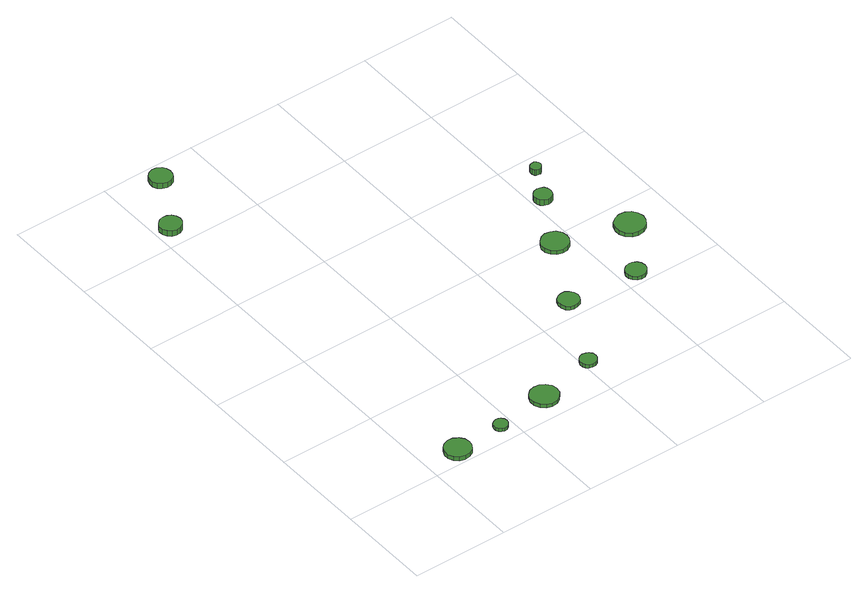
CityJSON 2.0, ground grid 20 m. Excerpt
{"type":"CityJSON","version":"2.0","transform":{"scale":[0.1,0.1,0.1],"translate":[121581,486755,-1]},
"CityObjects":{
"tree1":{"type":"SolitaryVegetationObject","attributes":{"function":"something"},"geometry":[{"type":"MultiSurface","lod":"1","boundaries":[[[0,1,2,3,4,5,6,7,8,9,10,11,12,13,14]],[[15,16,17,18,19,20,21,22,23,24,25,26,27,28,29]],[[0,29,28,1]],[[1,28,27,2]],[[2,27,26,3]],[[3,26,25,4]],[[4,25,24,5]],[[5,24,23,6]],[[6,23,22,7]],[[7,22,21,8]],[[8,21,20,9]],[[9,20,19,10]],[[10,19,18,11]],[[11,18,17,12]],[[12,17,16,13]],[[13,16,15,14]],[[14,15,29,0]]]}]},
"tree2":{"type":"SolitaryVegetationObject","attributes":{"function":"something"},"geometry":[{"type":"MultiSurface","lod":"1","boundaries":[[[30,31,32,33,34,35,36,37,38,39,40,41,42,43,44]],[[45,46,47,48,49,50,51,52,53,54,55,56,57,58,59]],[[30,59,58,31]],[[31,58,57,32]],[[32,57,56,33]],[[33,56,55,34]],[[34,55,54,35]],[[35,54,53,36]],[[36,53,52,37]],[[37,52,51,38]],[[38,51,50,39]],[[39,50,49,40]],[[40,49,48,41]],[[41,48,47,42]],[[42,47,46,43]],[[43,46,45,44]],[[44,45,59,30]]]}]},
"tree3":{"type":"SolitaryVegetationObject","attributes":{"function":"something"},"geometry":[{"type":"MultiSurface","lod":"1","boundaries":[[[60,61,62,63,64,65,66,67,68,69,70,71,72,73,74]],[[75,76,77,78,79,80,81,82,83,84,85,86,87,88,89]],[[60,89,88,61]],[[61,88,87,62]],[[62,87,86,63]],[[63,86,85,64]],[[64,85,84,65]],[[65,84,83,66]],[[66,83,82,67]],[[67,82,81,68]],[[68,81,80,69]],[[69,80,79,70]],[[70,79,78,71]],[[71,78,77,72]],[[72,77,76,73]],[[73,76,75,74]],[[74,75,89,60]]]}]},
"tree4":{"type":"SolitaryVegetationObject","attributes":{"function":"something"},"geometry":[{"type":"MultiSurface","lod":"1","boundaries":[[[90,91,92,93,94,95,96,97,98,99,100,101,102,103,104]],[[105,106,107,108,109,110,111,112,113,114,115,116,117,118,119]],[[90,119,118,91]],[[91,118,117,92]],[[92,117,116,93]],[[93,116,115,94]],[[94,115,114,95]],[[95,114,113,96]],[[96,113,112,97]],[[97,112,111,98]],[[98,111,110,99]],[[99,110,109,100]],[[100,109,108,101]],[[101,108,107,102]],[[102,107,106,103]],[[103,106,105,104]],[[104,105,119,90]]]}]},
"tree5":{"type":"SolitaryVegetationObject","attributes":{"function":"something"},"geometry":[{"type":"MultiSurface","lod":"1","boundaries":[[[120,121,122,123,124,125,126,127,128,129,130,131,132,133,134]],[[135,136,137,138,139,140,141,142,143,144,145,146,147,148,149]],[[120,149,148,121]],[[121,148,147,122]],[[122,147,146,123]],[[123,146,145,124]],[[124,145,144,125]],[[125,144,143,126]],[[126,143,142,127]],[[127,142,141,128]],[[128,141,140,129]],[[129,140,139,130]],[[130,139,138,131]],[[131,138,137,132]],[[132,137,136,133]],[[133,136,135,134]],[[134,135,149,120]]]}]},
"tree6":{"type":"SolitaryVegetationObject","attributes":{"function":"something"},"geometry":[{"type":"MultiSurface","lod":"1","boundaries":[[[150,151,152,153,154,155,156,157,158,159,160,161,162,163,164]],[[165,166,167,168,169,170,171,172,173,174,175,176,177,178,179]],[[150,179,178,151]],[[151,178,177,152]],[[152,177,176,153]],[[153,176,175,154]],[[154,175,174,155]],[[155,174,173,156]],[[156,173,172,157]],[[157,172,171,158]],[[158,171,170,159]],[[159,170,169,160]],[[160,169,168,161]],[[161,168,167,162]],[[162,167,166,163]],[[163,166,165,164]],[[164,165,179,150]]]}]},
"tree7":{"type":"SolitaryVegetationObject","attributes":{"function":"something"},"geometry":[{"type":"MultiSurface","lod":"1","boundaries":[[[180,181,182,183,184,185,186,187,188,189,190,191,192,193,194]],[[195,196,197,198,199,200,201,202,203,204,205,206,207,208,209]],[[180,209,208,181]],[[181,208,207,182]],[[182,207,206,183]],[[183,206,205,184]],[[184,205,204,185]],[[185,204,203,186]],[[186,203,202,187]],[[187,202,201,188]],[[188,201,200,189]],[[189,200,199,190]],[[190,199,198,191]],[[191,198,197,192]],[[192,197,196,193]],[[193,196,195,194]],[[194,195,209,180]]]}]},
"tree8":{"type":"SolitaryVegetationObject","attributes":{"function":"something"},"geometry":[{"type":"MultiSurface","lod":"1","boundaries":[[[210,211,212,213,214,215,216,217,218,219,220,221,222,223,224]],[[225,226,227,228,229,230,231,232,233,234,235,236,237,238,239]],[[210,239,238,211]],[[211,238,237,212]],[[212,237,236,213]],[[213,236,235,214]],[[214,235,234,215]],[[215,234,233,216]],[[216,233,232,217]],[[217,232,231,218]],[[218,231,230,219]],[[219,230,229,220]],[[220,229,228,221]],[[221,228,227,222]],[[222,227,226,223]],[[223,226,225,224]],[[224,225,239,210]]]}]},
"tree9":{"type":"SolitaryVegetationObject","attributes":{"function":"something"},"geometry":[{"type":"MultiSurface","lod":"1","boundaries":[[[240,241,242,243,244,245,246,247,248,249,250,251,252,253,254]],[[255,256,257,258,259,260,261,262,263,264,265,266,267,268,269]],[[240,269,268,241]],[[241,268,267,242]],[[242,267,266,243]],[[243,266,265,244]],[[244,265,264,245]],[[245,264,263,246]],[[246,263,262,247]],[[247,262,261,248]],[[248,261,260,249]],[[249,260,259,250]],[[250,259,258,251]],[[251,258,257,252]],[[252,257,256,253]],[[253,256,255,254]],[[254,255,269,240]]]}]},
"tree10":{"type":"SolitaryVegetationObject","attributes":{"function":"something"},"geometry":[{"type":"MultiSurface","lod":"1","boundaries":[[[270,271,272,273,274,275,276,277,278,279,280,281,282,283,284]],[[285,286,287,288,289,290,291,292,293,294,295,296,297,298,299]],[[270,299,298,271]],[[271,298,297,272]],[[272,297,296,273]],[[273,296,295,274]],[[274,295,294,275]],[[275,294,293,276]],[[276,293,292,277]],[[277,292,291,278]],[[278,291,290,279]],[[279,290,289,280]],[[280,289,288,281]],[[281,288,287,282]],[[282,287,286,283]],[[283,286,285,284]],[[284,285,299,270]]]}]},
"tree11":{"type":"SolitaryVegetationObject","attributes":{"function":"something"},"geometry":[{"type":"MultiSurface","lod":"1","boundaries":[[[300,301,302,303,304,305,306,307,308,309,310,311,312,313,314]],[[315,316,317,318,319,320,321,322,323,324,325,326,327,328,329]],[[300,329,328,301]],[[301,328,327,302]],[[302,327,326,303]],[[303,326,325,304]],[[304,325,324,305]],[[305,324,323,306]],[[306,323,322,307]],[[307,322,321,308]],[[308,321,320,309]],[[309,320,319,310]],[[310,319,318,311]],[[311,318,317,312]],[[312,317,316,313]],[[313,316,315,314]],[[314,315,329,300]]]}]},
"tree12":{"type":"SolitaryVegetationObject","attributes":{"function":"something"},"geometry":[{"type":"MultiSurface","lod":"1","boundaries":[[[330,331,332,333,334,335,336,337,338,339,340,341,342,343,344]],[[345,346,347,348,349,350,351,352,353,354,355,356,357,358,359]],[[330,359,358,331]],[[331,358,357,332]],[[332,357,356,333]],[[333,356,355,334]],[[334,355,354,335]],[[335,354,353,336]],[[336,353,352,337]],[[337,352,351,338]],[[338,351,350,339]],[[339,350,349,340]],[[340,349,348,341]],[[341,348,347,342]],[[342,347,346,343]],[[343,346,345,344]],[[344,345,359,330]]]}]}
},
"vertices":[
[99,32,16],[97,43,16],[90,52,16],[80,58,16],[69,59,16],[58,55,16],[50,48,16],[45,37,16],[45,26,16],[50,16,16],[58,8,16],[69,5,16],[80,6,16],[90,11,16],[97,21,16],[97,21,7],[90,11,7],[80,6,7],[69,5,7],[58,8,7],[50,16,7],[45,26,7],[45,37,7],[50,48,7],[58,55,7],[69,59,7],[80,58,7],[90,52,7],[97,43,7],[99,32,7],
[191,39,14],[190,45,14],[186,50,14],[181,53,14],[175,53,14],[169,51,14],[164,47,14],[162,42,14],[162,36,14],[164,30,14],[169,26,14],[175,24,14],[181,25,14],[186,28,14],[190,33,14],[190,33,7],[186,28,7],[181,25,7],[175,24,7],[169,26,7],[164,30,7],[162,36,7],[162,42,7],[164,47,7],[169,51,7],[175,53,7],[181,53,7],[186,50,7],[190,45,7],[191,39,7],
[54,842,23],[52,851,23],[46,859,23],[38,863,23],[29,864,23],[20,861,23],[13,855,23],[9,847,23],[9,837,23],[13,829,23],[20,823,23],[29,820,23],[38,821,23],[46,825,23],[52,833,23],[52,833,10],[46,825,10],[38,821,10],[29,820,10],[20,823,10],[13,829,10],[9,837,10],[9,847,10],[13,855,10],[20,861,10],[29,864,10],[38,863,10],[46,859,10],[52,851,10],[54,842,10],
[317,54,15],[315,65,15],[307,75,15],[297,81,15],[285,82,15],[274,79,15],[265,71,15],[260,60,15],[260,48,15],[265,37,15],[274,29,15],[285,25,15],[297,26,15],[307,32,15],[315,42,15],[315,42,7],[307,32,7],[297,26,7],[285,25,7],[274,29,7],[265,37,7],[260,48,7],[260,60,7],[265,71,7],[274,79,7],[285,82,7],[297,81,7],[307,75,7],[315,65,7],[317,54,7],
[123,962,19],[121,971,19],[116,979,19],[107,984,19],[98,985,19],[89,982,19],[81,975,19],[78,967,19],[78,957,19],[81,948,19],[89,942,19],[98,939,19],[107,940,19],[116,944,19],[121,952,19],[121,952,7],[116,944,7],[107,940,7],[98,939,7],[89,942,7],[81,948,7],[78,957,7],[78,967,7],[81,975,7],[89,982,7],[98,985,7],[107,984,7],[116,979,7],[121,971,7],[123,962,7],
[430,84,15],[429,91,15],[424,97,15],[418,100,15],[411,101,15],[404,99,15],[399,94,15],[396,87,15],[396,80,15],[399,74,15],[404,69,15],[411,67,15],[418,68,15],[424,71,15],[429,77,15],[429,77,7],[424,71,7],[418,68,7],[411,67,7],[404,69,7],[399,74,7],[396,80,7],[396,87,7],[399,94,7],[404,99,7],[411,101,7],[418,100,7],[424,97,7],[429,91,7],[430,84,7],
[507,238,15],[505,247,15],[500,254,15],[492,259,15],[483,259,15],[475,257,15],[468,251,15],[465,243,15],[465,234,15],[468,225,15],[475,219,15],[483,217,15],[492,218,15],[500,222,15],[505,229,15],[505,229,7],[500,222,7],[492,218,7],[483,217,7],[475,219,7],[468,225,7],[465,234,7],[465,243,7],[468,251,7],[475,257,7],[483,259,7],[492,259,7],[500,254,7],[505,247,7],[507,238,7],
[591,381,16],[589,392,16],[582,402,16],[572,407,16],[561,409,16],[550,405,16],[541,397,16],[536,387,16],[536,375,16],[541,365,16],[550,357,16],[561,354,16],[572,355,16],[582,360,16],[589,370,16],[589,370,7],[582,360,7],[572,355,7],[561,354,7],[550,357,7],[541,365,7],[536,375,7],[536,387,7],[541,397,7],[550,405,7],[561,409,7],[572,407,7],[582,402,7],[589,392,7],[591,381,7],
[655,229,15],[653,238,15],[648,245,15],[640,249,15],[632,250,15],[623,247,15],[617,242,15],[613,234,15],[613,225,15],[617,217,15],[623,211,15],[632,208,15],[640,209,15],[648,214,15],[653,221,15],[653,221,7],[648,214,7],[640,209,7],[632,208,7],[623,211,7],[617,217,7],[613,225,7],[613,234,7],[617,242,7],[623,247,7],[632,250,7],[640,249,7],[648,245,7],[653,238,7],[655,229,7],
[641,495,20],[640,503,20],[636,509,20],[629,512,20],[622,513,20],[614,511,20],[609,506,20],[606,499,20],[606,492,20],[609,485,20],[614,480,20],[622,477,20],[629,478,20],[636,482,20],[640,488,20],[640,488,7],[636,482,7],[629,478,7],[622,477,7],[614,480,7],[609,485,7],[606,492,7],[606,499,7],[609,506,7],[614,511,7],[622,513,7],[629,512,7],[636,509,7],[640,503,7],[641,495,7],
[735,339,16],[732,351,16],[725,362,16],[714,368,16],[701,369,16],[689,365,16],[679,357,16],[674,345,16],[674,333,16],[679,321,16],[689,312,16],[701,309,16],[714,310,16],[725,316,16],[732,327,16],[732,327,7],[725,316,7],[714,310,7],[701,309,7],[689,312,7],[679,321,7],[674,333,7],[674,345,7],[679,357,7],[689,365,7],[701,369,7],[714,368,7],[725,362,7],[732,351,7],[735,339,7],
[671,564,21],[670,569,21],[667,572,21],[663,575,21],[659,575,21],[654,574,21],[651,571,21],[649,566,21],[649,562,21],[651,557,21],[654,554,21],[659,553,21],[663,553,21],[667,556,21],[670,560,21],[670,560,8],[667,556,8],[663,553,8],[659,553,8],[654,554,8],[651,557,8],[649,562,8],[649,566,8],[651,571,8],[654,574,8],[659,575,8],[663,575,8],[667,572,8],[670,569,8],[671,564,8]
]}
